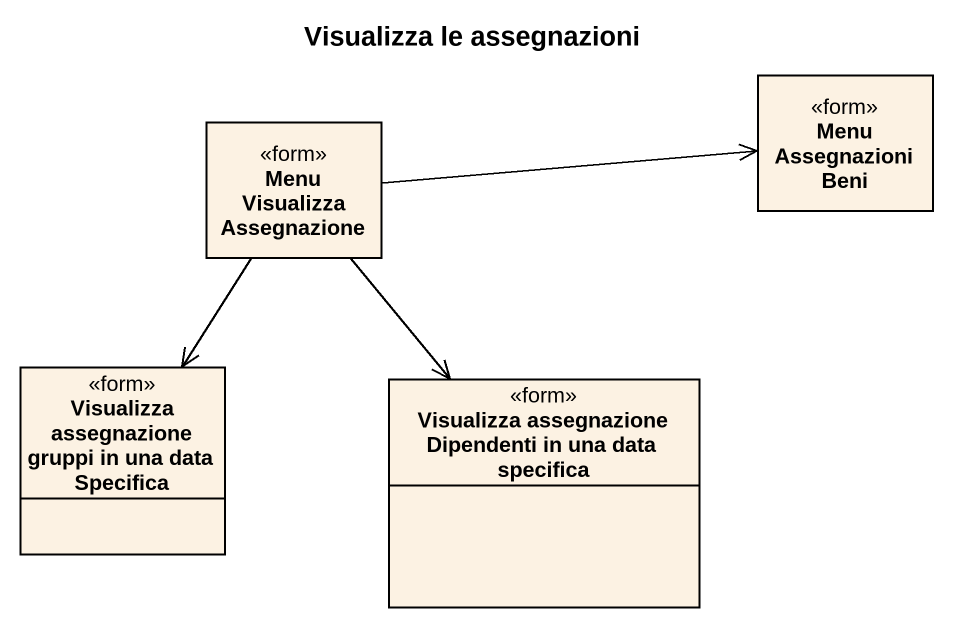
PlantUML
@startuml
title Visualizza le assegnazioni
hide circle
hide empty members
class "Menu Assegnazioni Beni" as Menu_Assegnazioni_Beni <<form>>
class "Menu Visualizza Assegnazione" as Menu_Visualizza_Assegnazione <<form>>
class "Visualizza assegnazione gruppi in una data Specifica" as Visualizza_assegnazione <<form>>
class "Visualizza assegnazione Dipendenti in una data specifica" as Visualizza_assegnazione_2 <<form>>
Menu_Visualizza_Assegnazione -right-> Menu_Assegnazioni_Beni
Menu_Visualizza_Assegnazione --> Visualizza_assegnazione
Menu_Visualizza_Assegnazione --> Visualizza_assegnazione_2
@enduml
